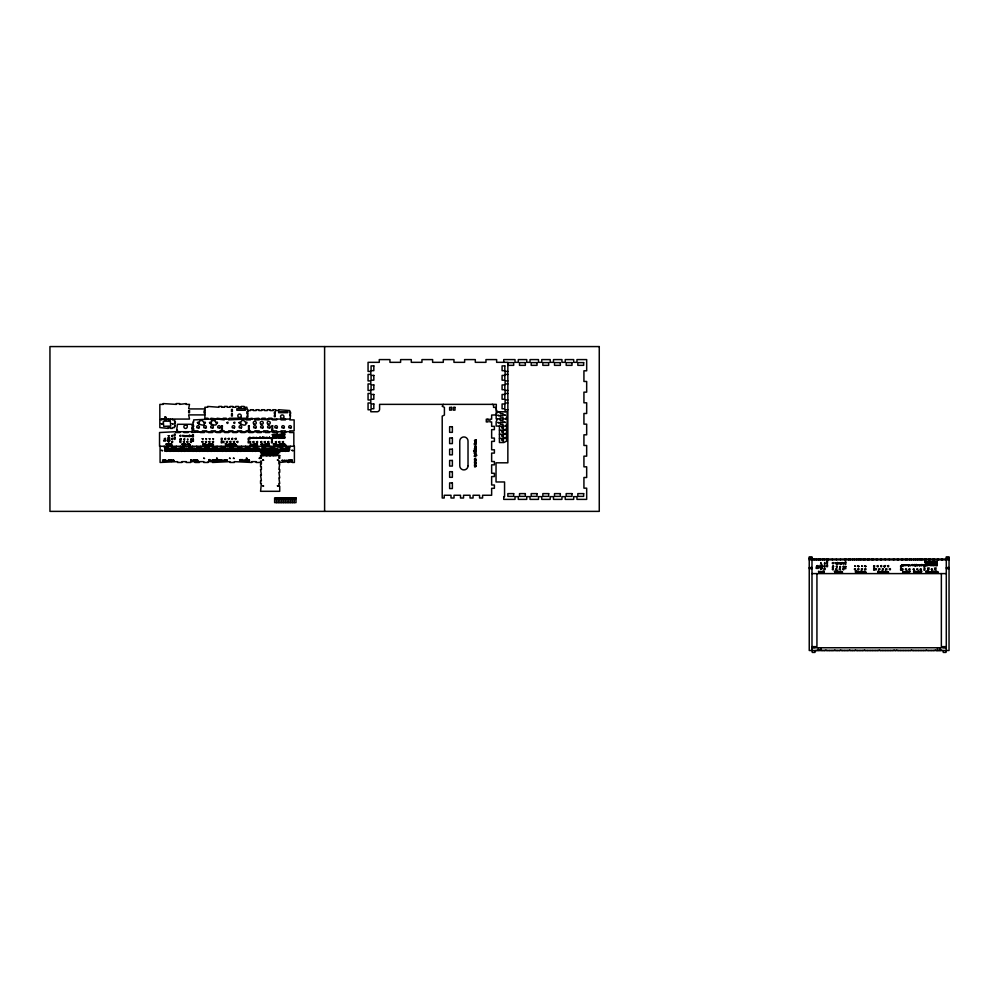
<?xml version="1.0" encoding="UTF-8"?>
<svg xmlns="http://www.w3.org/2000/svg" width="999" height="999" viewBox="0 0 999 999"><rect width="100%" height="100%" fill="white"/><g stroke="black" fill="none" stroke-linecap="round" stroke-linejoin="round"><path stroke-width="1.5" d="M252.11 444.617C249.725 444.118 254.745 444.505 252.26 444.717M279.97 438.024C282.355 437.637 277.947 438.461 279.97 437.849M842.644 563.274L842.969 563.274M825.099 564.023L824.699 562.499L824.387 564.023M163.561 459.877C163.174 463.274 161.863 458.004 163.024 460.839L163.973 459.84L163.973 461.113L163.724 459.84M203.721 443.868C203.346 447.252 202.035 441.983 203.197 444.817L204.146 443.818L204.146 445.092L203.896 443.818M274.388 443.856C274.001 447.252 272.702 441.983 273.863 444.817L274.812 443.818L274.812 445.092L274.563 443.818M856.18 571.203L855.481 572.427M925.848 564.585C925.511 567.582 924.362 562.937 925.386 565.434L926.223 564.547L926.223 565.671L925.998 564.547M926.847 571.191C926.46 574.587 925.161 569.318 926.323 572.152L927.259 571.353M266.646 437.475C265.622 439.997 266.908 435.339 267.22 438.336M497.527 418.906L496.153 421.653L496.153 426.049L506.58 426.049L506.58 428.796L503.833 430.169M505.756 418.906L507.13 416.158L507.13 411.763L497.527 411.763L495.766 414.922L491.645 415.06L491.645 419.18L489.86 419.18L489.86 421.928L491.645 421.928L491.645 426.336L494.393 426.336L494.393 429.632L491.645 429.632L491.645 438.074L494.393 438.074L494.393 441.371L491.645 441.371L491.645 449.8L494.393 449.8L494.393 453.096L491.645 453.096L491.645 461.538L494.393 461.538L494.393 464.835L491.645 464.835L491.645 473.264L494.393 473.264L494.393 476.56L491.645 476.56L491.645 485.002L494.393 485.002L494.393 488.299L491.645 488.299L491.645 495.267L482.579 495.267L482.579 498.014L479.557 498.014L479.557 495.267L473.064 495.267L473.064 498.014L470.042 498.014L470.042 495.267L463.536 495.267L463.536 498.014L460.514 498.014L460.514 495.267L454.021 495.267L454.021 498.014L450.999 498.014L450.999 495.267L444.205 495.267L444.205 498.014L442.207 498.014L442.207 416.158L444.405 415.06L444.405 407.38L442.207 406.281L443.306 404.358M505.756 426.049L507.13 423.301L507.13 418.906L496.153 418.906L496.316 404.358L379.595 404.358L379.595 409.253A2.522 2.522 0 0 1 377.073 411.763L370.804 411.763L370.804 409.777L368.057 409.777L368.057 402.984L370.804 402.984L370.804 399.962L368.057 399.962L368.057 393.469L370.804 393.469L370.804 390.447L368.057 390.447L368.057 383.941L370.804 383.941L370.804 380.919L368.057 380.919L368.057 374.425L370.804 374.425L370.804 371.403L368.057 371.403L368.057 362.337L379.27 362.337L379.27 359.59L389.947 359.59L389.947 362.337L400.611 362.337L400.611 359.59L411.288 359.59L411.288 362.337L421.953 362.337L421.953 359.59L432.617 359.59L432.617 362.337L443.294 362.337L443.294 359.59L453.958 359.59L453.958 362.337L464.622 362.337L464.622 359.59L475.299 359.59L475.299 362.337L485.964 362.337L485.964 359.59L496.64 359.59L496.64 362.337L507.854 362.337L507.854 462.812L496.041 462.812L496.041 481.968L504.557 481.968L504.557 496.64L503.733 496.64L503.733 499.388L515.009 499.388L515.009 496.64L518.306 496.64L518.306 499.388L526.735 499.388L526.735 496.64L530.032 496.64L530.032 499.388L538.473 499.388L538.473 496.64L541.77 496.64L541.77 499.388L550.199 499.388L550.199 496.64L553.496 496.64L553.496 499.388L561.938 499.388L561.938 496.64L565.234 496.64L565.234 499.388L573.676 499.388L573.676 496.64L576.96 496.64L576.96 499.388L586.675 499.388L586.675 488.161L583.928 488.161L583.928 477.497L586.675 477.497L586.675 466.82L583.928 466.82L583.928 456.156L586.675 456.156L586.675 445.492L583.928 445.492L583.928 434.815L586.675 434.815L586.675 424.15L583.928 424.15L583.928 413.486L586.675 413.486L586.675 402.809L583.928 402.809L583.928 392.145L586.675 392.145L586.675 381.468L583.928 381.468L583.928 370.804L586.675 370.804L586.675 359.59L576.96 359.59L576.96 362.337L573.676 362.337L573.676 359.59L565.234 359.59L565.234 362.337L561.938 362.337L561.938 359.59L553.496 359.59L553.496 362.337L550.199 362.337L550.199 359.59L541.77 359.59L541.77 362.337L538.473 362.337L538.473 359.59L530.032 359.59L530.032 362.337L526.735 362.337L526.735 359.59L518.306 359.59L518.306 362.337L515.009 362.337L515.009 359.59L503.733 359.59L503.733 362.337M271.191 438.161C270.242 437.512 271.566 438.736 271.191 438.037M923.551 565.471L924.787 565.746L924.787 567.22L923.963 567.22C925.186 563.973 922.077 565.272 923.65 565.372M914.697 564.947L914.697 565.521M188.162 435.739L188.936 436.488L188.686 435.576M931.293 565.059L932.404 565.446L931.205 565.159M168.494 444.355L169.143 444.617L168.494 445.005M169.63 444.493L170.255 444.43L169.743 445.092M164.86 460.939L164.211 460.689L164.86 460.439M171.516 460.377L171.865 461.126L171.628 460.414M205.032 444.78L204.383 444.767L205.032 444.28M195.417 460.439L196.066 460.551L195.417 460.801M210.165 444.355L210.814 444.617L210.165 445.005M210.252 460.302C211.95 460.327 209.79 461.538 210.252 460.452M216.159 460.876L215.509 460.614L216.159 460.227M226.723 444.355C228.359 444.53 226.249 445.467 226.723 444.493M221.241 460.339C222.153 459.178 221.303 462.312 221.141 460.452M232.63 444.78L231.98 444.767L232.63 444.28M233.429 444.355C235.077 444.53 232.954 445.467 233.429 444.493M250.637 437.812L250.749 438.336M241.883 460.689L241.246 460.539L241.883 460.039M247.128 460.164L247.565 460.751L247.015 460.264M262.25 438.186L261.825 437.587L262.25 438.062M264.098 444.33C265.846 444.393 263.524 445.691 264.098 444.48M274.55 438.186L274.113 437.587L274.55 438.062M275.687 444.78L275.05 444.755L275.687 444.268M282.355 444.493L283.004 444.505L282.417 445.054M820.953 571.69L821.603 571.952L820.953 572.34M822.077 571.69L822.202 572.427M837.574 563.074L837.911 563.836L837.674 563.111M857.479 572.115L856.83 572.002L857.479 571.753M862.612 571.69L863.261 571.952L862.612 572.34M879.17 571.69C880.881 571.753 878.708 572.939 879.17 571.828M885.077 572.115L884.427 572.002L885.077 571.753M885.876 571.69C887.599 571.753 885.414 572.939 885.876 571.828M903.084 565.022L903.521 565.621L903.084 565.147M916.545 571.665C918.306 571.753 916.021 573.126 916.645 571.703M926.997 565.521L926.997 564.947M928.146 572.115L927.497 571.99L928.146 571.603M934.802 571.69L935.451 571.84L934.864 572.39M167.645 444.83L167.12 444.18L167.695 444.755M184.315 436.151L183.741 435.576L184.315 436.313M169.98 460.851L169.455 460.202L170.03 460.939M172.914 460.851L172.39 460.202L172.964 460.939M188.948 444.73L188.374 444.155L188.948 444.892M194.293 460.464L194.867 461.038L194.293 460.302M196.865 460.864L196.291 460.127L196.865 460.701M209.041 444.518L209.615 445.092L209.041 444.355M211.613 444.755L211.039 444.18L211.613 444.93M214.71 460.477L215.285 461.051L214.71 460.302M231.181 444.518L231.756 445.092L231.181 444.355M220.342 460.714L219.768 460.139L220.342 460.876M234.877 444.755L234.303 444.18L234.877 444.93M252.51 437.837L253.009 438.336L252.56 437.612M256.081 438.037L255.582 437.537L256.081 438.186M245.904 460.289L246.478 460.864L245.904 460.127M263.187 438.099L262.725 437.537L263.237 438.037M248.464 460.527L247.889 459.952L248.464 460.689M267.595 437.837L268.094 438.336L267.595 437.687M280.806 444.83L280.294 444.18L280.869 444.755M283.803 444.917L283.229 444.18L283.803 444.755M820.142 572.265L819.567 571.515L820.142 572.09M836.775 563.486L836.2 562.912L836.775 563.648M841.345 572.14L840.833 571.49L841.408 572.227M861.5 571.853L862.075 572.427L861.563 571.603M864.06 572.09L863.486 571.515L864.06 572.265M883.628 571.853L884.202 572.427L883.703 571.603M887.324 572.09L886.75 571.515L887.324 572.265M904.957 565.172L905.469 565.671L904.957 565.022M908.491 565.434L908.029 564.872L908.441 565.484M915.633 565.434L915.184 564.872L915.683 565.521M920.042 565.172L920.554 565.671L920.042 565.022M933.266 572.165L932.741 571.515L933.316 572.252M936.2 572.165L935.676 571.515L936.25 572.252M932.542 562.787L933.953 561.55L933.066 562.687L934.165 564.098L932.542 562.837M195.467 460.377L195.467 461.001M929.182 567.894L927.534 568.069M936.15 567.894L934.515 568.069M822.589 566.346L816.345 566.458M503.833 434.29L506.58 432.917L506.58 430.169L499.438 430.169M503.833 438.411L506.58 437.038L506.58 434.29L499.438 434.29M921.153 565.309L921.203 565.309M212.637 444.942L212.175 444.031L212.5 445.117L213.474 444.193L212.824 445.067M187.5 439.335C188.037 437.974 187.962 440.746 187.487 439.51M187.612 444.343C188.137 443.032 188.137 445.791 187.612 444.505M839.947 566.67L839.934 566.845M282.218 460.589C281.231 460.139 283.766 459.652 282.28 460.751M930.331 565.097L930.381 565.247M264.61 437.849L264.61 437.974M253.684 444.518L253.684 444.655M265.422 444.518L265.422 444.667M230.382 444.68L230.382 444.543M507.854 362.612L513.686 362.612L513.686 365.347L507.854 365.347M507.854 371.403L505.107 371.403L505.107 374.425L507.854 374.425M507.854 380.919L505.107 380.919L505.107 383.941L507.854 383.941M507.854 390.447L505.107 390.447L505.107 393.469L507.854 393.469M507.854 399.962L505.107 399.962L505.107 402.984L507.854 402.984M204.882 408.928L189.498 408.928L188.674 408.591L189.498 404.395L186.201 404.395L186.201 403.571L179.608 404.395L179.608 403.571L176.311 403.571L176.311 404.395L163.137 403.571L163.137 404.395L159.84 404.395L159.84 419.068L189.498 419.068L188.674 414.885L204.882 414.91M507.854 409.777L505.107 409.777L505.107 411.763M247.727 410.552L250.524 410.552L250.524 409.727L253.334 409.727L253.334 410.552L256.131 410.552L256.131 409.727L258.928 409.727L258.928 410.552L261.738 410.552L261.738 409.727L264.535 409.727L264.535 410.552L267.332 410.552L267.332 409.727L270.142 409.727L270.142 410.552L272.939 410.552L272.939 409.727L275.736 409.727L275.736 410.552L278.546 410.552L278.546 409.727L289.747 410.552L289.747 412.262L290.572 412.262L290.572 413.961L289.747 413.961L289.747 415.659L290.572 415.659L289.772 419.892L294.143 419.892L294.143 430.881L289.772 430.881L289.772 432.53L293.843 432.53L293.843 446.266M204.882 410.926L204.058 410.926L204.058 412.924L204.882 412.924M247.727 411.65L246.903 411.65L246.903 413.848L247.727 413.848M247.727 416.046L246.903 416.046L246.903 418.244L241.221 418.244L241.221 415.771A1.698 1.698 0 0 0 239.223 414.098A1.698 1.698 0 0 0 237.912 416.358A1.698 1.698 0 0 0 240.359 417.245L240.359 418.244L229.295 418.244L229.295 419.068L224.251 419.068L224.251 419.892L210.976 418.244L211.139 419.892L215.509 419.892L215.509 419.068M211.139 419.068L193.669 419.892L193.669 422.09L192.844 422.09L193.669 426.486L192.844 426.486M289.772 419.068L283.941 419.068L283.941 416.595A1.698 1.698 0 0 0 281.943 414.922A1.698 1.698 0 0 0 280.644 417.182A1.698 1.698 0 0 0 283.092 418.069L283.092 419.068L265.297 419.068L265.297 418.244L262.013 418.244L262.013 419.068M192.844 427.26L192.02 427.26L192.02 428.733L193.669 428.683L193.669 430.881L198.039 430.881L198.039 431.705M289.772 431.705L285.402 431.705L285.402 430.881L281.031 430.881L281.031 431.705M268.756 437.849L268.756 437.974M266.983 438.336L267.595 437.537L267.37 438.336M499.438 438.411L506.58 438.411L506.58 441.158L503.833 442.532L499.438 442.532L499.438 426.049M184.815 438.823C184.44 442.058 183.142 437.112 184.291 439.785M225.462 443.868L225.712 445.129L225.949 443.868M209.715 459.815L208.741 459.815L208.903 460.976L209.678 460.826L209.328 459.528M217.757 459.815L217.457 461.288M241.009 459.802L240.397 459.64C240.284 463.024 238.873 457.742 240.06 460.589M289.498 460.726L289.698 460.002L289.485 460.914M809.24 557.942L811.987 557.942M946.29 557.942L949.038 557.942M809.24 558.766L811.987 558.766M946.29 558.766L949.038 558.766M811.987 559.04L946.29 559.04M809.24 559.865L949.038 559.865M809.24 567.557L811.987 567.557M822.464 567.557L820.129 567.557L820.129 568.381L822.127 568.381L822.127 567.557M946.29 567.557L949.038 567.557M809.24 568.656L811.987 568.656M946.29 568.656L949.038 568.656M855.294 571.203L855.656 572.152L856.593 571.366M878.408 571.203L877.896 572.402L878.246 570.916M909.165 571.178L909.515 572.127L910.039 571.178L909.352 572.402M840.009 571.678L840.009 572.227M882.829 571.878L882.829 572.015M811.987 573.601L946.29 573.601M811.987 646.653L816.932 646.653L816.932 573.601M946.29 646.653L941.358 646.653L941.358 573.601M812.262 647.477L815.009 647.477M943.268 647.477L946.016 647.477M811.987 647.752L946.29 647.752M818.381 649.949L817.569 650.499M820.029 649.949L819.217 650.499M820.878 649.949L821.69 650.499M825.823 649.949L826.635 650.499M834.852 649.949L834.053 650.499M840.659 649.949L841.458 650.499M849.687 649.949L848.875 650.499M855.481 649.949L856.293 650.499M864.522 649.949L863.71 650.499M879.345 649.949L878.546 650.499M894.18 649.949L893.368 650.499M896.677 649.949L897.489 650.499M911.513 649.949L912.324 650.499M926.348 649.949L927.159 650.499M935.376 649.949L934.564 650.499M941.17 649.949L941.982 650.499M933.603 565.422L933.865 565.197M927.659 565.422L927.921 565.197M910.688 565.422L910.951 565.197M904.045 565.422L904.307 565.197M919.667 565.671C919.355 562.674 918.069 567.332 919.105 564.81L919.442 565.671L920.042 564.872L919.829 565.671M286.026 460.689L285.702 460.826M272.939 438.099C271.903 435.589 273.139 440.234 273.239 437.25L273.763 438.336L273.551 437.212M226.211 460.639L226.536 460.502M211.313 460.639L211.638 460.502M190.197 436.076L190.522 435.939M496.316 408.479L495.504 407.417L493.568 407.38L493.568 405.731A1.374 1.374 0 0 0 492.195 404.358M946.29 650.499L946.29 556.843L949.038 556.843L949.038 650.499L809.24 650.499L809.24 556.843L811.987 556.843L811.987 650.499M946.016 650.624L946.016 652.422L943.268 652.422L943.268 650.624M942.219 559.04L942.219 559.865M941.932 559.04L941.932 559.865M940.334 650.499L939.51 650.499M940.034 647.752L940.034 650.499M938.685 650.499L937.861 650.499M938.161 559.04L938.161 559.865M937.561 559.04L937.561 559.865M937.512 647.752L937.512 650.499M937.037 650.499L936.213 650.499M934.09 559.04L934.09 559.865M933.74 650.499L932.916 650.499M933.191 559.04L933.191 559.865M932.092 650.499L931.268 650.499M930.456 650.499L929.632 650.499M930.019 559.04L930.019 559.865M928.82 559.04L928.82 559.865M928.808 650.499L927.984 650.499M925.948 559.04L925.948 559.865M925.511 650.499L924.687 650.499M924.45 559.04L924.45 559.865M923.863 650.499L923.039 650.499M922.214 650.499L921.39 650.499M921.877 559.04L921.877 559.865M920.566 650.499L919.742 650.499M920.079 559.04L920.079 559.865M918.918 650.499L918.093 650.499M917.806 559.04L917.806 559.865M917.269 650.499L916.445 650.499M915.721 559.04L915.721 559.865M915.621 650.499L914.797 650.499M913.973 650.499L913.148 650.499M913.735 559.04L913.735 559.865M911.35 559.04L911.35 559.865M910.676 650.499L909.852 650.499M909.664 559.04L909.664 559.865M909.028 650.499L908.203 650.499M907.379 650.499L906.555 650.499M906.98 559.04L906.98 559.865M905.731 650.499L904.907 650.499M905.594 559.04L905.594 559.865M904.083 650.499L903.258 650.499M903.521 572.402L902.709 572.402L902.709 571.178L902.959 572.227M902.609 559.04L902.609 559.865M902.434 650.499L901.61 650.499M901.523 559.04L901.523 559.865M900.786 650.499L899.962 650.499M899.137 650.499L898.313 650.499M898.238 559.04L898.238 559.865M897.452 559.04L897.452 559.865M895.841 650.499L895.017 650.499M893.868 559.04L893.868 559.865M893.393 559.04L893.393 559.865M892.544 650.499L891.72 650.499M890.896 650.499L890.072 650.499M889.51 559.04L889.51 559.865M889.322 559.04L889.322 559.865M889.247 650.499L888.423 650.499M887.599 650.499L886.775 650.499M885.951 650.499L885.126 650.499M885.139 559.04L885.251 559.865M884.302 650.499L883.478 650.499M882.666 650.499L881.842 650.499M881.18 559.04L881.18 559.865M881.018 650.499L880.194 650.499M880.768 559.04L880.768 559.865M877.721 650.499L876.897 650.499M877.11 559.04L877.11 559.865M876.398 559.04L876.398 559.865M876.073 650.499L875.249 650.499M874.425 650.499L873.601 650.499M873.039 559.04L873.039 559.865M872.776 650.499L871.952 650.499M872.027 559.04L872.027 559.865M871.128 650.499L870.304 650.499M869.48 650.499L868.655 650.499M868.968 559.04L868.968 559.865M867.831 650.499L867.007 650.499M867.656 559.04L867.656 559.865M866.183 650.499L865.359 650.499M864.897 559.04L864.897 559.865M863.298 559.04L863.298 559.865M862.886 650.499L862.062 650.499M861.238 650.499L860.414 650.499M860.826 559.04L860.826 559.865M859.59 650.499L858.765 650.499M858.928 559.04L858.928 559.865M857.941 650.499L857.117 650.499M856.755 559.04L856.755 559.865M854.557 559.04L854.557 559.865M854.644 650.499L853.82 650.499M852.996 650.499L852.172 650.499M852.684 559.04L852.684 559.865M851.348 650.499L850.524 650.499M850.186 559.04L850.186 559.865M848.613 559.04L848.613 559.865M848.051 650.499L847.227 650.499M846.403 650.499L845.579 650.499M845.816 559.04L845.816 559.865M844.992 559.04L844.992 559.865M844.754 650.499L843.93 650.499M844.555 559.04L844.555 559.865M843.106 650.499L842.282 650.499M840.484 559.04L840.484 559.865M839.809 650.499L838.985 650.499M838.161 650.499L837.337 650.499M836.413 559.04L836.413 559.865M836.513 650.499L835.688 650.499M833.228 650.499L832.404 650.499M832.342 559.04L832.342 559.865M831.58 650.499L830.756 650.499M829.932 650.499L829.108 650.499M828.271 559.04L828.271 559.865M828.283 650.499L827.459 650.499M827.484 559.04L827.484 559.865M826.66 559.04L826.66 559.865M824.987 650.499L824.163 650.499M824.562 559.04L824.562 559.865M824.562 567.557L824.562 568.381M824.2 559.04L824.2 559.865M823.338 650.499L822.514 650.499M822.464 559.04L822.464 559.865M820.778 647.752L820.866 650.499M820.379 559.04L820.379 559.865M820.129 559.04L820.129 559.865M818.281 559.04L818.281 559.865M818.431 647.752L818.393 650.499M816.745 650.499L815.921 650.499M816.183 559.04L816.183 559.865M815.009 650.624L815.009 652.422L812.262 652.422L812.262 650.624M814.085 559.04L814.085 559.865M503.009 418.906L503.009 417.12L500.262 417.12L500.262 415.334L503.009 415.334L503.009 413.549L500.262 413.549L500.262 411.763M503.009 426.049L503.009 424.263L500.262 424.263L500.262 422.477L503.009 422.477L503.009 420.691L500.262 420.691L500.262 418.906M324.6 346.578L324.6 511.376M294.23 497.877L294.23 502.622M292.445 497.877L292.445 502.622M290.659 497.877L290.659 502.622M290.322 446.266L290.322 447.09L286.251 447.09L286.251 446.266M288.886 497.877L288.886 502.622M287.1 497.877L287.1 502.622M285.702 431.705L285.702 432.53L281.631 432.53L281.631 431.705L276.673 431.705L276.673 430.881L272.302 430.881L272.302 431.705M285.402 419.068L285.402 419.892L281.031 419.892L281.031 419.068M285.314 497.877L285.314 502.622M283.541 497.877L283.541 502.622M282.18 446.266L282.18 447.09L278.109 447.09L278.109 446.266M281.755 497.877L281.755 502.622M279.97 497.877L279.97 502.622M278.197 497.877L278.197 502.622M277.56 431.705L277.56 432.53L273.489 432.53L273.489 431.705L267.932 431.705L267.932 430.881L263.561 430.881L263.561 431.705M276.673 419.068L276.673 419.892L272.302 419.892L272.302 419.068M276.411 497.877L276.411 502.622M274.038 446.266L274.038 447.09L269.967 447.09L269.967 446.266M271.89 419.068L271.89 418.244L268.594 418.244L268.594 419.068M269.418 431.705L269.418 432.53L265.359 432.53L265.359 431.705L259.191 431.705L259.191 430.881L254.82 430.881L254.82 431.705M267.932 419.068L267.932 419.892L258.716 419.068L258.716 418.244L250.462 419.068L250.462 419.892L246.091 419.892L246.091 419.068L228.609 419.892L228.609 419.068M265.909 446.266L265.909 447.09L261.838 447.09L261.838 446.266M261.288 431.705L261.288 432.53L257.218 432.53L257.218 431.705L250.462 431.705L250.462 430.881L246.091 430.881L246.091 431.705M259.191 419.068L259.191 419.892L254.82 419.892L254.82 419.068M257.767 446.266L257.767 447.09L253.696 447.09L253.696 446.266M253.147 431.705L253.147 432.53L249.076 432.53L249.076 431.705L241.721 431.705L241.721 430.881L237.35 430.881L237.35 431.705M252.123 419.068L252.123 418.244L247.727 419.068L247.727 409.453L246.903 409.453L246.903 407.255L244.106 407.255L244.106 406.431L241.296 406.431L241.296 407.255L238.499 407.255L238.499 406.431L235.689 406.431L235.689 407.255L232.892 407.255L232.892 406.431L230.095 406.431L230.095 407.255L227.285 407.255L227.285 406.431L224.488 406.431L224.488 407.255L221.691 407.255L221.691 406.431L218.881 406.431L218.881 407.255L207.68 406.431L207.68 407.255L204.882 407.255L204.882 418.244L207.929 418.244L207.929 419.068M249.625 446.266L249.625 447.09L245.554 447.09L245.554 446.266M245.005 431.705L245.005 432.53L240.934 432.53L240.934 431.705L220.579 431.705L220.579 432.53L216.521 432.53L216.521 431.705M241.483 446.266L241.483 447.09L237.412 447.09L237.412 446.266M236.863 431.705L236.863 432.53L232.792 432.53L232.792 431.705M233.341 446.266L233.341 447.09L229.27 447.09L229.27 446.266M232.979 431.705L232.979 430.881L228.609 430.881L228.721 432.53L224.65 432.53L224.65 431.705M226.236 419.068L226.236 418.244L223.189 418.244L223.189 419.068L217.083 418.244L217.083 419.068M225.2 446.266L225.2 447.09L221.129 447.09L221.129 446.266M224.251 431.705L224.251 430.881L219.88 430.881L219.88 431.705L212.45 431.705L212.45 432.53L208.379 432.53L208.379 431.705M217.07 446.266L217.07 447.09L212.999 447.09L212.999 446.266M215.509 431.705L215.509 430.881L211.139 430.881L211.139 431.705L204.308 431.705L204.308 432.53L200.237 432.53L200.237 431.705M208.928 446.266L208.928 447.09L204.857 447.09L204.857 446.266M206.768 431.705L206.768 430.881L202.397 430.881L202.397 431.705L192.095 432.53L192.095 431.705L177.46 431.705L177.46 430.219L176.636 430.219L177.46 424.288L186.413 424.288L186.413 425.287A1.698 1.698 0 0 0 183.966 426.173A1.698 1.698 0 0 0 185.265 428.434A1.698 1.698 0 0 0 187.263 426.76L187.263 424.288L192.02 424.288L192.02 425.774L192.844 425.774L192.02 431.705M200.787 446.266L200.787 447.09L196.716 447.09L196.716 446.266M192.645 446.266L192.645 447.09L188.574 447.09L188.574 446.266M188.024 431.705L188.024 432.53L183.953 432.53L183.953 431.705M184.503 446.266L184.503 447.09L180.432 447.09L180.432 446.266M179.882 431.705L179.882 432.53L175.812 432.53L175.812 431.705L159.54 432.53L159.54 446.266L294.393 446.266L294.393 462.462L292.295 462.462L292.295 461.638L288.099 462.462L288.099 461.638L279.72 462.462L279.72 461.088L278.896 461.088L278.896 463.898L279.72 463.898L278.896 469.493L279.72 469.493L279.72 472.302L278.896 472.302L279.72 477.897L278.896 477.897L279.72 483.504L278.896 483.504L278.896 486.301L279.72 486.301L279.72 491.308L260.564 491.308L261.388 483.504L260.564 483.504L260.564 480.706L261.388 480.706L260.564 475.099L261.388 475.099L260.564 469.493L261.388 469.493L261.388 466.695L260.564 466.695L260.564 463.898L261.388 463.898L261.388 461.088L260.564 461.088L260.564 462.462L256.194 462.462L256.194 461.638L251.823 461.638L251.823 462.462L234.353 461.638L234.353 462.462L229.982 462.462L229.982 461.638L212.512 462.462L212.512 461.638L208.142 461.638L208.142 462.462L203.771 462.462L203.771 461.638L199.4 461.638L199.4 462.462L195.03 462.462L195.03 461.638L190.672 461.638L190.672 462.462L186.301 462.462L186.301 461.638L181.93 461.638L181.93 462.462L177.56 462.462L177.56 461.638L160.09 462.462L160.09 446.266M176.361 446.266L176.361 447.09L172.29 447.09L172.29 446.266M172.415 419.068L172.415 419.892L174.513 419.892L174.513 421.428L175.337 421.428L175.337 422.977L174.513 422.977L175.337 426.049L174.513 426.049L174.513 427.584L172.415 427.584L172.415 428.409L170.317 428.409L170.317 427.584L168.219 427.584L168.219 428.409L159.84 427.584L159.84 419.892L161.938 419.892L161.938 419.068M170.317 419.068L170.317 419.892L168.219 419.892L168.219 419.068M168.232 446.266L168.232 447.09L164.161 447.09L164.161 446.266M166.121 419.068L166.121 419.892L164.023 419.892L164.023 419.068M864.51 565.684A1.324 1.324 0 0 1 865.484 566.957M857.529 565.684A1.324 1.324 0 0 1 858.503 566.957M884.265 566.957A1.324 1.324 0 0 1 885.589 565.646M498.676 411.763A2.36 2.36 0 0 1 496.316 409.415M179.895 435.739C180.994 438.261 181.731 433.691 179.895 435.739M832.342 563.074C833.453 565.596 834.19 561.026 832.342 563.074M198.851 423.913C210.439 429.308 200.225 413.798 198.851 423.913M210.939 423.913C222.527 429.295 212.325 413.798 210.939 423.913M240.434 423.913C251.773 429.458 242.195 413.623 240.434 423.913M168.956 460.502L168.282 460.689L168.956 460.502M191.533 439.41L190.846 439.61L191.533 439.41M249.975 437.799L249.975 437.799M279.795 444.468L279.146 444.755L279.795 444.468M843.98 566.745L843.306 566.945L843.98 566.745M902.434 565.134L902.434 565.134M932.254 571.803L931.567 572.002L932.254 571.803M290.047 460.477C290.634 462.849 291.508 458.753 290.047 460.477M185.777 436.001C184.815 437.849 185.027 434.665 185.777 436.001M185.739 444.343C186.189 446.703 185.876 442.37 185.739 444.343M190.722 460.314C191.671 462.949 189.51 457.717 192.22 460.764C193.232 460.264 191.87 459.965 190.722 460.314M255.557 444.343C255.919 446.765 255.707 442.37 255.557 444.343M261.139 444.355C261.701 446.69 261.238 442.594 261.139 444.355M267.295 444.355C267.645 446.765 267.47 442.382 267.295 444.355M290.322 460.402L290.572 461.101L290.322 460.402M838.198 571.678C838.698 574.013 838.261 569.842 838.211 571.578M908.016 571.678C908.491 574.013 908.103 569.855 908.029 571.59M913.586 571.69C914.297 573.988 913.536 570.142 913.61 571.59M919.754 571.69C920.091 574.025 919.904 569.817 919.767 571.59M163.312 421.965L163.749 426.373L170.742 426.073L170.292 421.203L164.136 421.141L163.312 421.965M474.375 456.268C476.61 457.879 476.186 455.494 474.375 456.268M169.231 460.502C167.844 462.687 167.907 458.304 169.231 460.502M191.796 439.41C190.359 441.633 190.509 437.187 191.796 439.41M250.212 437.799C248.963 439.747 249.076 435.851 250.212 437.799M280.07 444.468C278.646 446.703 278.746 442.257 280.07 444.468M476.273 441.895C473.139 443.656 475.699 440.209 476.273 441.895M476.273 446.978C473.101 448.788 475.711 445.267 476.273 446.978M844.255 566.745C842.869 568.943 842.944 564.535 844.255 566.745M902.671 565.134L901.573 565.134L902.671 565.134M932.517 571.803C931.068 574.013 931.243 569.592 932.517 571.803M165.335 460.551L166.159 461.088L165.359 460.464M166.333 460.551L167.245 460.851L166.358 460.464M205.507 444.53L206.331 445.067L205.507 444.53M206.506 444.53L207.405 444.842L206.506 444.53M227.535 444.53L228.346 445.067L227.535 444.53M242.37 460.302L243.182 460.839L242.37 460.302M243.369 460.302L244.268 460.614L243.369 460.302M251.348 437.837L252.073 438.311L251.348 437.837M254.558 437.849L255.357 438.111L254.558 437.849M257.979 437.837L258.704 438.311L257.979 437.837M260.727 437.849L261.513 438.111L260.727 437.849M262.687 444.518L263.586 444.817L262.687 444.518M269.668 437.849L270.454 438.111L269.668 437.849M274.962 437.837L275.687 438.311L274.962 437.837M275.849 437.849L276.636 438.111L275.849 437.849M276.174 444.53L276.985 445.054L276.174 444.53M277.173 444.53L278.072 444.83L277.173 444.53M280.906 437.837L281.631 438.311L280.906 437.837M283.479 437.849L284.278 438.111L283.479 437.849M282.892 460.676L283.803 460.976L282.917 460.576M857.954 571.865L858.778 572.402L857.954 571.865M858.953 571.865L859.864 572.177L858.953 571.865M879.982 571.865L880.806 572.402L879.982 571.865M903.62 571.84L904.532 572.152L903.645 571.753M907.017 565.184L907.816 565.446L907.017 565.184M913.173 565.184L913.973 565.446L913.173 565.184M915.134 571.853L916.046 572.152L915.134 571.853M922.114 565.184L922.914 565.446L922.114 565.184M928.296 565.184L929.095 565.446L928.296 565.184M928.62 571.865L929.445 572.39L928.62 571.865M929.619 571.865L930.531 572.165L929.619 571.865M935.938 565.184L936.737 565.446L935.938 565.184M164.435 438.723C165.409 441.308 166.371 436.775 164.435 438.723M185.926 435.926C186.526 437.712 186.801 434.553 185.926 435.926M221.953 460.489C222.552 462.275 222.864 459.115 221.953 460.489M257.193 437.837L257.842 438.324L257.193 437.837M816.882 566.058C817.869 568.643 818.818 564.11 816.882 566.058M838.386 563.261C838.935 565.009 839.285 562.05 838.411 563.161M904.707 571.84C905.269 573.588 905.618 570.629 904.732 571.753M909.639 565.172L910.301 565.659L909.639 565.172M932.567 565.172L933.216 565.659L932.567 565.172M278.359 437.537C277.997 438.136 277.123 437.325 278.359 437.537M840.496 567.095C839.21 568.056 840.396 564.934 840.496 567.095M840.621 572.09C839.285 573.014 840.559 569.954 840.621 572.09M167.008 460.651L167.008 460.651M207.18 444.642L207.18 444.642M244.043 460.414L244.043 460.414M251.848 444.617L251.848 444.617M263.361 444.617L263.361 444.617M277.847 444.63L277.847 444.63M283.566 460.776L283.566 460.776M859.627 571.977L859.627 571.977M904.295 571.952L904.295 571.952M915.808 571.952L915.808 571.952M930.294 571.965L930.294 571.965M166.096 444.093C166.646 446.553 167.07 443.444 166.109 444.031M182.018 444.068C182.642 446.553 182.954 443.306 182.018 444.068M182.717 435.489C183.379 438.037 183.604 434.577 182.717 435.489M218.744 460.052C219.393 462.549 219.593 459.253 218.756 459.99M253.709 437.462C254.333 439.697 254.445 436.688 253.709 437.462M272.302 434.69C274.725 440.484 273.763 432.467 272.302 434.69M818.543 571.428C819.168 573.926 819.467 570.716 818.543 571.428M834.477 571.403C835.077 573.901 835.426 570.654 834.477 571.403M835.164 562.824C835.826 565.372 836.063 561.913 835.164 562.824M906.168 564.797L906.78 565.621L906.18 564.735M924.762 562.025C927.084 567.857 926.36 559.777 924.762 562.025M225.949 444.642L225.449 443.581L225.949 444.642M189.498 444.343L190.147 444.967L189.498 444.343M235.414 444.38L236.064 444.992L235.414 444.38M281.843 437.699L282.405 438.249L281.88 437.612M282.692 437.699L283.254 438.249L282.729 437.612M285.04 444.368L285.677 444.992L285.04 444.368M841.945 571.678L842.594 572.302L841.97 571.628M865.296 571.715L865.946 572.327L865.296 571.715M887.874 571.715L888.523 572.327L887.874 571.715M934.29 565.034L934.864 565.584L934.29 565.034M935.139 565.034L935.713 565.584L935.151 564.997M937.487 571.703L938.136 572.327L937.487 571.703M186.825 436.176C188.199 436.188 187.013 435.576 186.888 436.051M213.386 460.739C214.086 459.965 214.435 461.001 213.386 460.739M222.852 460.739C224.201 460.676 223.077 460.177 222.852 460.739M839.285 563.511C839.984 562.762 840.221 563.761 839.31 563.448M905.618 572.09C906.243 571.328 906.617 572.352 905.631 572.027M916.595 565.397C917.219 564.71 917.382 565.646 916.645 565.297M917.344 572.102C917.969 571.203 918.343 572.477 917.369 572.04M203.684 458.241L204.483 458.454L203.684 458.241M164.922 417.033L165.984 417.307L164.922 417.033M161.451 450.362L162.512 450.649L161.451 450.362M164.96 448.339C163.361 455.194 168.456 448.189 164.997 448.239M166.608 448.339C165.26 455.894 169.805 447.102 166.608 448.339M168.257 448.339C166.646 455.169 171.766 448.214 168.294 448.239M169.905 448.339C168.594 455.931 173.027 447.04 169.905 448.339M171.578 435.676C172.415 438.299 173.614 433.816 171.578 435.676M171.578 438.698C172.415 441.321 173.614 436.838 171.578 438.698M171.553 448.339C169.942 455.119 175.062 448.289 171.591 448.239M173.202 448.339C171.691 455.544 176.536 447.689 173.239 448.239M174.85 448.339C173.252 455.319 178.322 448.014 174.887 448.239M176.498 448.339C174.9 455.194 179.995 448.189 176.536 448.239M178.147 448.339C176.711 455.731 181.468 447.315 178.147 448.339M179.907 441.758C180.757 444.38 181.943 439.91 179.907 441.758M179.795 448.339C178.197 455.194 183.292 448.189 179.832 448.239M181.431 448.339C180.095 455.894 184.628 447.102 181.431 448.339M183.404 441.758C184.241 444.38 185.439 439.91 183.404 441.758M183.079 448.339C181.481 455.169 186.588 448.214 183.129 448.239M184.728 448.339C183.429 455.931 187.862 447.04 184.728 448.339M186.888 441.758C187.725 444.38 188.923 439.91 186.888 441.758M186.376 448.339C184.778 455.119 189.897 448.289 186.426 448.239M188.024 448.339C186.526 455.544 191.371 447.689 188.074 448.239M190.372 441.758C191.209 444.38 192.407 439.91 190.372 441.758M189.673 448.339C188.087 455.319 193.144 448.014 189.723 448.239M191.321 448.339C189.723 455.194 194.817 448.189 191.371 448.239M192.969 448.339C191.546 455.731 196.291 447.315 192.969 448.339M197.44 422.602C198.277 425.224 199.475 420.754 197.44 422.602M194.618 448.339C193.019 455.194 198.114 448.189 194.655 448.239M196.266 448.339C194.917 455.894 199.463 447.102 196.266 448.339M197.914 448.339C196.316 455.169 201.423 448.214 197.952 448.239M199.563 448.339C198.264 455.931 202.697 447.04 199.563 448.339M202.248 438.761L203.047 438.973L202.248 438.761M204.296 422.602C205.132 425.224 206.331 420.754 204.296 422.602M201.211 448.339C199.6 455.119 204.72 448.289 201.249 448.239M201.973 441.758C202.822 444.38 204.021 439.91 201.973 441.758M202.859 448.339C201.361 455.544 206.206 447.689 202.897 448.239M204.508 448.339C202.922 455.319 207.979 448.014 204.545 448.239M205.469 441.758C206.306 444.38 207.505 439.91 205.469 441.758M205.732 438.761L206.531 438.973L205.732 438.761M206.156 448.339C204.558 455.194 209.653 448.189 206.194 448.239M209.515 422.602C210.364 425.224 211.563 420.754 209.515 422.602M207.804 448.339C206.456 455.894 211.001 447.102 207.804 448.339M209.228 438.761L210.015 438.973L209.228 438.761M208.953 441.758C209.79 444.38 210.989 439.91 208.953 441.758M209.453 448.339C207.842 455.169 212.962 448.214 209.49 448.239M211.101 448.339C209.753 455.894 214.298 447.102 211.101 448.339M212.437 441.758C213.287 444.38 214.485 439.91 212.437 441.758M212.712 438.761L213.511 438.973L212.712 438.761M212.75 448.339C211.139 455.169 216.259 448.214 212.787 448.239M216.383 422.602C217.22 425.224 218.419 420.754 216.383 422.602M214.398 448.339C212.887 455.544 217.732 447.689 214.435 448.239M216.046 448.339C214.435 455.119 219.555 448.289 216.084 448.239M217.695 448.339C216.184 455.544 221.029 447.689 217.732 448.239M216.596 458.241L217.395 458.454L216.596 458.241M219.343 448.339C217.757 455.319 222.814 448.014 219.38 448.239M220.991 448.339C219.393 455.194 224.488 448.189 221.029 448.239M222.952 441.758C223.788 444.38 224.987 439.91 222.952 441.758M222.64 448.339C221.291 455.894 225.824 447.102 222.64 448.339M224.688 438.698C225.537 441.321 226.736 436.838 224.688 438.698M226.935 422.602C227.772 425.224 228.971 420.754 226.935 422.602M224.288 448.339C222.677 455.169 227.797 448.214 224.325 448.239M226.436 441.758C227.273 444.38 228.471 439.91 226.436 441.758M225.936 448.339C224.625 455.931 229.058 447.04 225.936 448.339M228.184 438.698C229.021 441.321 230.22 436.838 228.184 438.698M227.585 448.339C225.974 455.119 231.094 448.289 227.622 448.239M229.92 441.758C230.769 444.38 231.968 439.91 229.92 441.758M229.221 448.339C227.722 455.544 232.567 447.689 229.27 448.239M231.668 438.698C232.505 441.321 233.704 436.838 231.668 438.698M233.803 422.602C234.64 425.224 235.839 420.754 233.803 422.602M229.508 458.241L230.294 458.454L229.508 458.241M230.869 448.339C229.27 455.119 234.39 448.289 230.919 448.239M232.517 448.339C230.981 455.419 235.914 447.864 232.567 448.239M233.416 441.758C234.253 444.38 235.452 439.91 233.416 441.758M235.152 438.698C236.001 441.321 237.2 436.838 235.152 438.698M234.166 448.339C232.58 455.319 237.637 448.014 234.216 448.239M233.441 458.241L234.241 458.454L233.441 458.241M239.023 422.602C239.86 425.224 241.059 420.754 239.023 422.602M235.814 448.339C234.216 455.194 239.31 448.189 235.864 448.239M236.9 441.758C237.737 444.38 238.936 439.91 236.9 441.758M237.462 448.339C236.114 455.894 240.659 447.102 237.462 448.339M239.111 448.339C237.512 455.169 242.62 448.214 239.161 448.239M240.759 448.339C239.46 455.931 243.893 447.04 240.759 448.339M242.407 448.339C240.809 455.119 245.929 448.289 242.445 448.239M245.879 422.602C246.728 425.224 247.927 420.754 245.879 422.602M244.056 448.339C242.557 455.544 247.402 447.689 244.093 448.239M245.704 448.339C244.118 455.319 249.176 448.014 245.742 448.239M247.352 448.339C245.791 455.344 250.786 447.964 247.39 448.239M246.353 458.241L247.153 458.454L246.353 458.241M249.525 441.933C250.362 444.555 251.561 440.084 249.525 441.933M249.001 448.339C247.415 455.319 252.472 448.014 249.038 448.239M250.649 448.339C249.051 455.194 254.146 448.189 250.687 448.239M252.297 448.339C250.949 455.894 255.494 447.102 252.297 448.339M253.009 441.933C253.858 444.555 255.057 440.084 253.009 441.933M253.946 448.339C252.335 455.169 257.455 448.214 253.983 448.239M255.594 448.339C254.283 455.931 258.716 447.04 255.594 448.339M256.506 441.933C257.342 444.555 258.541 440.084 256.506 441.933M257.243 448.339C255.632 455.119 260.751 448.289 257.28 448.239M258.891 448.339C257.38 455.544 262.225 447.689 258.928 448.239M260.789 441.933C261.626 444.555 262.824 440.084 260.789 441.933M259.265 458.241L260.052 458.454L259.265 458.241M262.188 448.339C259.216 465.459 266.858 448.439 262.225 448.239M264.273 441.933C265.11 444.555 266.308 440.084 264.273 441.933M263.836 448.339C260.939 465.222 268.431 448.713 263.873 448.239M262.749 460.002L263.549 460.214L262.749 460.002M265.484 448.339C262.675 464.672 269.992 449.35 265.522 448.239M267.757 441.933C268.556 444.555 269.867 440.084 267.757 441.933M267.133 448.339C264.236 466.87 271.753 446.678 267.133 448.339M268.781 448.339C265.971 464.622 273.289 449.413 268.818 448.239M270.429 448.339C267.432 467.045 275.162 446.478 270.429 448.339M272.078 448.339C269.293 464.423 276.561 449.637 272.115 448.239M273.726 448.339C270.667 466.058 278.484 447.764 273.763 448.239M275.412 441.933C276.211 444.555 277.51 440.084 275.412 441.933M275.374 448.339C272.477 465.222 279.97 448.713 275.412 448.239M277.01 448.339C274.213 464.672 281.531 449.35 277.06 448.239M278.896 441.933C279.745 444.555 280.944 440.084 278.896 441.933M277.447 460.002L278.246 460.214L277.447 460.002M280.307 448.339C278.709 455.194 283.803 448.189 280.357 448.239M282.392 441.933C283.216 444.543 284.44 440.122 282.392 441.933M275.137 499.225L275.936 499.438L275.175 499.125M281.955 448.339C280.607 455.894 285.152 447.102 281.955 448.339M277.447 485.826L278.246 486.038L277.447 485.826M276.923 499.225L277.71 499.438L276.96 499.125M283.604 448.339C282.005 455.169 287.113 448.214 283.654 448.239M285.252 448.339C283.953 455.931 288.386 447.04 285.252 448.339M278.696 499.225L279.495 499.438L278.696 499.225M286.9 448.339C285.302 455.119 290.422 448.289 286.95 448.239M280.482 499.225L281.281 499.438L280.519 499.125M288.549 448.339C287.05 455.544 291.895 447.689 288.599 448.239M282.267 499.225L283.054 499.438L282.267 499.225M284.041 499.225L284.84 499.438L284.078 499.125M291.958 450.362L293.019 450.649L291.958 450.362M285.826 499.225L286.626 499.438L285.864 499.125M287.6 499.225L288.399 499.438L287.65 499.125M289.385 499.225L290.185 499.438L289.423 499.125M291.171 499.225L291.97 499.438L291.171 499.225M292.944 499.225L293.743 499.438L292.994 499.125M294.73 499.225L295.529 499.438L294.767 499.125M497.839 415.347L498.901 415.634L497.839 415.347M497.839 422.49L498.901 422.764L497.839 422.49M504.383 415.047L505.444 415.334L504.383 415.047M504.383 422.19L505.444 422.477L504.383 422.19M824.038 566.033C824.862 568.631 826.086 564.21 824.038 566.033M832.367 569.093C833.203 571.715 834.402 567.245 832.367 569.093M835.851 569.093C836.687 571.715 837.886 567.245 835.851 569.093M839.335 569.093C840.184 571.715 841.383 567.245 839.335 569.093M842.831 569.093C843.668 571.715 844.867 567.245 842.831 569.093M854.707 566.096L855.494 566.308L854.707 566.096M854.432 569.093C855.269 571.715 856.468 567.245 854.432 569.093M857.916 569.093C858.765 571.715 859.952 567.245 857.916 569.093M858.191 566.096L858.99 566.308L858.191 566.096M861.675 566.096L862.474 566.308L861.675 566.096M861.413 569.093C862.249 571.715 863.448 567.245 861.413 569.093M864.897 569.093C865.733 571.715 866.932 567.245 864.897 569.093M865.171 566.096L865.958 566.308L865.171 566.096M875.399 569.093C876.235 571.715 877.434 567.245 875.399 569.093M877.147 566.033C877.984 568.656 879.182 564.173 877.147 566.033M878.883 569.093C879.732 571.715 880.931 567.245 878.883 569.093M880.631 566.033C881.468 568.656 882.666 564.173 880.631 566.033M882.379 569.093C883.216 571.715 884.415 567.245 882.379 569.093M884.115 566.033C884.964 568.656 886.163 564.173 884.115 566.033M885.863 569.093C886.7 571.715 887.899 567.245 885.863 569.093M887.611 566.033C888.398 568.656 889.709 564.173 887.611 566.033M889.347 569.093C890.196 571.715 891.395 567.245 889.347 569.093M901.972 569.268C902.821 571.89 904.02 567.42 901.972 569.268M905.469 569.268C906.305 571.89 907.504 567.42 905.469 569.268M908.953 569.268C909.789 571.89 910.988 567.42 908.953 569.268M913.236 569.268C914.085 571.89 915.284 567.42 913.236 569.268M916.732 569.268C917.569 571.89 918.768 567.42 916.732 569.268M920.216 569.268C921.053 571.89 922.252 567.42 920.216 569.268M927.859 569.268C928.708 571.89 929.907 567.42 927.859 569.268M931.355 569.268C932.192 571.89 933.391 567.42 931.355 569.268M934.839 569.268C935.676 571.89 936.875 567.42 934.839 569.268M168.282 435.739L169.068 435.951L168.282 435.739M476.273 440.059C473.501 442.058 474.275 439.148 476.273 440.059M820.728 563.074L821.478 563.386L820.766 562.974M168.282 441.783L169.031 442.095L168.319 441.683M820.728 569.118L821.528 569.33L820.728 569.118M288.661 460.314C288.174 462.874 287.7 459.078 288.661 460.314M474.4 443.631L474.4 444.955L476.223 444.955L474.75 444.018L476.223 443.319L474.4 443.631M474.4 451.973L474.4 453.309L476.223 453.309L474.75 452.36L476.223 451.66L474.4 451.973M262.762 485.801L263.536 486.051L262.762 485.801M171.591 441.67C172.278 444.343 173.739 439.947 171.591 441.67M824.05 569.005C824.724 571.678 826.198 567.282 824.05 569.005M474.7 441.883L475.137 442.37L474.7 441.883M474.7 446.965L475.137 447.452L474.7 446.965M161.251 423.638L161.963 424.051L161.251 423.638M172.24 423.638L172.952 424.051L172.24 423.638M284.64 460.614C284.29 462.562 283.728 458.991 284.378 460.964L284.777 460.327L284.952 460.964C285.602 459.003 284.915 462.562 284.64 460.614M260.252 437.25L259.99 438.012C259.303 435.626 259.465 439.947 259.603 437.512L260.514 438.336L260.252 437.25M912.711 564.585L912.437 565.347C911.762 562.961 911.912 567.282 912.05 564.847L912.974 565.671L912.711 564.585M257.405 443.843L257.068 444.792C255.719 442.132 257.605 447.077 257.405 443.843M269.143 443.843L268.806 444.805C267.457 442.145 269.343 447.09 269.143 443.843M292.07 460.002L291.733 460.964C290.384 458.304 292.27 463.249 292.07 460.002M837.075 566.158L836.737 567.12C835.401 564.46 837.274 569.405 837.075 566.158M921.59 571.178L921.253 572.14C919.917 569.48 921.79 574.425 921.59 571.178M171.691 444.18L171.428 444.792C170.442 443.081 171.641 447.39 171.691 444.18M824.15 571.515L823.875 572.127C822.889 570.417 824.088 574.725 824.15 571.515M502.31 426.998L501.76 427.947L503.409 428.908L503.409 426.998L502.31 426.998M502.31 431.118L501.76 432.067L503.409 433.017L503.409 431.118L502.31 431.118M502.31 435.239L501.76 436.188L503.409 437.137L503.409 435.239L502.31 435.239M502.31 439.36L501.76 440.309L503.409 441.258L503.409 439.36L502.31 439.36M183.841 443.831L182.942 443.831L183.354 445.067L183.841 443.831M276.061 434.215L275.412 435.289L274.201 434.215L275.062 436.763L276.061 434.215M836.288 571.166L835.389 571.166L835.801 572.402L836.288 571.166M928.508 561.55L927.859 562.624L926.66 561.55L927.509 564.098L928.508 561.55M281.506 434.215L280.619 435.352L281.718 436.763L281.056 436.763L280.082 435.502L281.506 434.215M204.97 445.005L205.27 443.781L205.032 445.092M232.58 445.005L232.879 443.781L232.63 445.092M857.429 572.34L857.729 571.116L857.479 572.427M214.847 460.164L214.46 461.051L214.71 460.139M905.082 564.897L904.744 565.671L904.957 564.872M198.988 427.922L197.128 427.922A1.324 1.324 0 0 1 197.128 426.061A1.324 1.324 0 0 1 198.988 426.061A1.324 1.324 0 0 1 198.988 427.922M205.969 427.922L204.108 427.922A1.324 1.324 0 0 1 204.108 426.061A1.324 1.324 0 0 1 205.969 426.061A1.324 1.324 0 0 1 205.969 427.922M212.937 427.922L211.076 427.922A1.324 1.324 0 0 1 211.076 426.061A1.324 1.324 0 0 1 212.937 426.061A1.324 1.324 0 0 1 212.937 427.922M219.917 427.922L218.057 427.922A1.324 1.324 0 0 1 218.057 426.061A1.324 1.324 0 0 1 219.917 426.061A1.324 1.324 0 0 1 219.917 427.922M234.365 427.922L232.505 427.922A1.324 1.324 0 0 1 232.505 426.061A1.324 1.324 0 0 1 234.365 426.061A1.324 1.324 0 0 1 234.365 427.922M241.346 427.922L239.473 427.922A1.324 1.324 0 0 1 239.473 426.061A1.324 1.324 0 0 1 241.346 426.061A1.324 1.324 0 0 1 241.346 427.922M255.881 427.922L254.008 427.922A1.324 1.324 0 0 1 254.008 426.061A1.324 1.324 0 0 1 255.881 426.061A1.324 1.324 0 0 1 255.881 427.922M262.849 427.922L260.989 427.922A1.324 1.324 0 0 1 260.989 426.061A1.324 1.324 0 0 1 262.849 426.061A1.324 1.324 0 0 1 262.849 427.922M269.83 427.922L267.969 427.922A1.324 1.324 0 0 1 267.969 426.061A1.324 1.324 0 0 1 269.83 426.061A1.324 1.324 0 0 1 269.83 427.922M277.023 427.922L275.162 427.922A1.324 1.324 0 0 1 275.162 426.061A1.324 1.324 0 0 1 277.023 426.061A1.324 1.324 0 0 1 277.023 427.922M284.003 427.922L282.143 427.922A1.324 1.324 0 0 1 282.143 426.061A1.324 1.324 0 0 1 284.003 426.061A1.324 1.324 0 0 1 284.003 427.922M290.984 427.922L289.111 427.922A1.324 1.324 0 0 1 289.111 426.061A1.324 1.324 0 0 1 290.984 426.061A1.324 1.324 0 0 1 290.984 427.922M476.223 449.288L475.187 450.087C473.276 448.439 475.574 451.985 476.223 449.887L476.223 449.288M475.624 454.57L474.4 455.544L476.885 455.282L474.4 453.658L475.624 454.57M475.674 460.377C471.74 461.65 478.871 460.539 474.975 459.84C478.883 459.303 471.765 457.904 475.686 459.215L474.4 459.565L475.674 460.377M475.674 463.311C471.74 464.597 478.871 463.486 474.975 462.774C478.883 462.237 471.765 460.851 475.686 462.162L474.4 462.5L475.674 463.311M475.674 466.258C471.74 467.532 478.871 466.433 474.975 465.721C478.883 465.184 471.765 463.786 475.686 465.097L474.4 465.447L475.674 466.258M171.054 461.113L170.592 460.052L171.054 461.113M173.988 461.113L173.539 460.052L173.988 461.113M281.893 445.092L281.431 444.018L281.893 445.092M197.889 461.038L197.427 459.965L197.889 461.038M284.827 445.092L284.365 444.018L284.827 445.092M249.5 460.864L249.038 459.802L249.5 460.864M865.084 572.427L864.622 571.366L865.084 572.427M934.34 572.427L933.878 571.353L934.34 572.427M937.287 572.427L936.825 571.353L937.287 572.427M599.263 346.578L49.95 346.578L49.95 511.376L599.263 511.376L599.263 346.578M525.349 362.612L519.517 362.612L519.517 365.347L525.349 365.347L525.349 362.612M537.012 362.612L531.181 362.612L531.181 365.347L537.012 365.347L537.012 362.612M548.676 362.612L542.844 362.612L542.844 365.347L548.676 365.347L548.676 362.612M560.339 362.612L554.507 362.612L554.507 365.347L560.339 365.347L560.339 362.612M572.002 362.612L566.171 362.612L566.171 365.347L572.002 365.347L572.002 362.612M583.653 362.612L577.834 362.612L577.834 365.347L583.653 365.347L583.653 362.612M373.826 365.896L371.079 365.896L371.079 370.666L373.826 370.666L373.826 365.896M504.832 365.896L502.085 365.896L502.085 370.666L504.832 370.666L504.832 365.896M373.826 375.424L371.079 375.424L371.079 380.182L373.826 380.182L373.826 375.424M504.832 375.424L502.085 375.424L502.085 380.182L504.832 380.182L504.832 375.424M373.826 384.94L371.079 384.94L371.079 389.71L373.826 389.71L373.826 384.94M504.832 384.94L502.085 384.94L502.085 389.71L504.832 389.71L504.832 384.94M373.826 394.468L371.079 394.468L371.079 399.225L373.826 399.225L373.826 394.468M504.832 394.468L502.085 394.468L502.085 399.225L504.832 399.225L504.832 394.468M373.826 403.983L371.079 403.983L371.079 408.753L373.826 408.753L373.826 403.983M504.832 403.983L502.085 403.983L502.085 408.753L504.832 408.753L504.832 403.983M451.411 407.38L449.625 407.38L449.625 410.127L451.411 410.127L451.411 407.38M454.982 407.38L453.196 407.38L453.196 410.127L454.982 410.127L454.982 407.38M245.342 408.666L236.838 408.666L236.838 410.277L245.342 410.277L245.342 408.666M232.342 409.453L231.518 409.453L231.518 411.65L232.342 411.65L232.342 409.453M189.498 410.689L188.674 410.689L188.674 412.787L189.498 412.787L189.498 410.689M287.712 411.85L278.659 411.85L278.659 412.674L287.712 412.674L287.712 411.85M275.187 412.1L274.363 412.1L274.363 413.636L275.187 413.636L275.187 412.1M232.342 413.848L231.518 413.848L231.518 416.046L232.342 416.046L232.342 413.848M275.187 415.172L274.363 415.172L274.363 416.708L275.187 416.708L275.187 415.172M488.074 419.18L486.288 419.18L486.288 421.928L488.074 421.928L488.074 419.18M222.377 425.774L221.553 425.774L221.553 427.26L222.377 427.26L222.377 425.774M249.288 425.774L248.464 425.774L248.464 427.26L249.288 427.26L249.288 425.774M272.64 425.774L271.815 425.774L271.815 427.26L272.64 427.26L272.64 425.774M452.372 426.723L449.625 426.723L449.625 432.342L452.372 432.342L452.372 426.723M222.377 428.733L221.553 428.733L221.553 430.219L222.377 430.219L222.377 428.733M249.288 428.733L248.464 428.733L248.464 430.219L249.288 430.219L249.288 428.733M272.64 428.733L271.815 428.733L271.815 430.219L272.64 430.219L272.64 428.733M277.335 434.215L276.873 436.763L277.297 435.015C279.633 440.509 278.721 430.694 278.521 435.951L277.335 434.215M280.082 434.215L279.583 436.763L280.082 434.215M282.605 434.215L282.08 436.763L282.605 434.215M284.84 434.215L283.241 434.215L283.241 436.763L284.915 436.763L283.778 436.401L284.653 435.614L283.778 434.565L284.84 434.215M175.037 434.228L174.213 434.228L174.213 435.939L175.037 435.939L175.037 434.228M193.369 434.727L192.545 434.727L192.545 436.925L193.369 436.925L193.369 434.727M189.71 435.214L189.46 436.488L189.71 435.214M184.565 435.576L184.315 436.488L184.565 435.576M188.162 435.576L187.912 436.488L188.162 435.576M191.259 435.576L191.009 436.488L191.259 435.576M262.462 437.187L262.25 438.336L262.462 437.187M263.936 437.187L263.724 438.336L263.936 437.187M269.455 437.187L269.243 438.336L269.455 437.187M274.762 437.187L274.55 438.336L274.762 437.187M250.637 437.537L250.424 438.623L250.637 437.537M252.51 437.537L252.297 438.336L252.51 437.537M256.306 437.537L256.081 438.336L256.306 437.537M256.793 437.537L256.568 438.336L256.793 437.537M263.449 437.537L263.237 438.336L263.449 437.537M265.309 437.537L265.097 438.336L265.309 437.537M278.758 437.537L278.534 438.336L278.758 437.537M284.727 437.537L284.503 438.336L284.727 437.537M169.53 437.749L167.82 437.749L167.82 439.997L169.53 439.997L169.53 437.749M175.037 437.637L174.213 437.637L174.213 439.335L175.037 439.335L175.037 437.637M452.372 437.962L449.625 437.962L449.625 443.581L452.372 443.581L452.372 437.962M222.078 438.411L221.254 438.411L221.254 439.885L222.078 439.885L222.078 438.411M248.988 438.411L248.189 438.411L248.189 439.885L248.988 439.885L248.988 438.411M272.34 438.411L271.516 438.411L271.516 439.885L272.34 439.885L272.34 438.411M180.295 438.823L180.045 440.059L180.295 438.823M181.069 438.823L180.807 440.059L181.069 438.823M193.369 439.123L192.545 439.123L192.545 441.321L193.369 441.321L193.369 439.123M165.684 440.222L163.699 440.222L163.699 441.046L165.684 441.046L165.684 440.222M169.68 440.222L167.682 440.222L167.682 441.046L169.68 441.046L169.68 440.222M222.078 441.371L221.254 441.371L221.254 442.857L222.078 442.857L222.078 441.371M248.988 441.371L248.164 441.371L248.164 442.857L248.988 442.857L248.988 441.371M272.34 441.371L271.516 441.371L271.516 442.857L272.34 442.857L272.34 441.371M170.754 443.781L170.504 445.092L170.754 443.781M229.62 443.781L229.383 445.092L229.62 443.781M254.483 443.756L254.245 445.067L254.483 443.756M262.45 443.768L262.2 445.079L262.45 443.768M266.221 443.768L265.984 445.079L266.221 443.768M275.936 443.781L275.687 445.092L275.936 443.781M184.453 443.831L184.228 445.067L184.44 444.218C185.564 446.878 185.127 442.132 185.027 444.68L184.453 443.831M208.491 443.868L208.229 445.092L208.491 443.868M250.512 443.843L250.25 445.067L251.061 445.067L250.512 443.843M167.944 444.18L167.695 445.092L167.944 444.18M168.494 444.18L168.244 445.429L168.494 444.18M169.63 444.18L169.38 445.429L169.63 444.18M189.198 444.155L188.948 445.067L189.198 444.155M209.041 444.18L208.791 445.092L209.041 444.18M210.165 444.18L209.915 445.429L210.165 444.18M211.85 444.18L211.613 445.092L211.85 444.18M228.846 444.18L228.609 445.092L228.846 444.18M231.181 444.18L230.931 445.092L231.181 444.18M235.127 444.18L234.877 445.092L235.127 444.18M281.106 444.18L280.869 445.092L281.106 444.18M282.355 444.18L282.105 445.417L282.355 444.18M284.053 444.18L283.803 445.092L284.053 444.18M476.223 448.414L474.4 448.913L476.223 448.414M452.372 449.2L449.625 449.2L449.625 454.832L452.372 454.832L452.372 449.2M261.388 449.887L260.564 449.887L260.564 452.684L261.388 452.684L261.388 449.887M279.72 449.887L278.896 449.887L278.896 452.684L279.72 452.684L279.72 449.887M476.223 450.574L473.601 451.061L476.223 450.574M261.388 455.494L260.564 455.494L260.564 458.291L261.388 458.291L261.388 455.494M279.72 455.494L278.896 455.494L278.896 458.291L279.72 458.291L279.72 455.494M241.009 459.59L240.759 460.864L241.009 459.59M242.133 459.552L241.883 460.864L242.133 459.552M165.11 459.802L164.86 461.113L165.11 459.802M193.744 459.802L193.481 461.038L193.744 459.802M213.162 459.727L212.912 461.051L213.162 459.727M216.408 459.727L216.159 461.051L216.408 459.727M225.737 459.777L225.487 461.051L225.737 459.777M245.342 459.64L245.092 460.864L245.342 459.64M245.904 459.952L245.654 460.864L245.904 459.952M247.015 459.952L246.778 461.201L247.015 459.952M248.714 459.952L248.464 460.864L248.714 459.952M170.28 460.202L170.03 461.113L170.28 460.202M171.516 460.202L171.279 461.438L171.516 460.202M173.214 460.202L172.964 461.113L173.214 460.202M194.293 460.127L194.043 461.038L194.293 460.127M195.417 460.127L195.167 461.363L195.417 460.127M197.103 460.127L196.865 461.038L197.103 460.127M212.387 460.139L212.138 461.051L212.387 460.139M220.592 460.139L220.342 461.051L220.592 460.139M224.176 460.139L223.938 461.051L224.176 460.139M224.95 460.139L224.713 461.051L224.95 460.139M227.285 460.139L227.035 461.051L227.285 460.139M286.775 460.327L286.526 461.238L286.775 460.327M452.372 460.452L449.625 460.452L449.625 466.071L452.372 466.071L452.372 460.452M452.372 471.69L449.625 471.69L449.625 477.31L452.372 477.31L452.372 471.69M452.372 482.929L449.625 482.929L449.625 488.548L452.372 488.548L452.372 482.929M513.686 493.618L507.854 493.618L507.854 496.366L513.686 496.366L513.686 493.618M525.349 493.618L519.517 493.618L519.517 496.366L525.349 496.366L525.349 493.618M537.012 493.618L531.181 493.618L531.181 496.366L537.012 496.366L537.012 493.618M548.676 493.618L542.844 493.618L542.844 496.366L548.676 496.366L548.676 493.618M560.339 493.618L554.507 493.618L554.507 496.366L560.339 496.366L560.339 493.618M572.002 493.618L566.171 493.618L566.171 496.366L572.002 496.366L572.002 493.618M583.653 493.618L577.834 493.618L577.834 496.366L583.653 496.366L583.653 493.618M296.004 497.877L274.625 497.877L274.625 502.622L296.004 502.622L296.004 497.877M827.484 561.563L826.66 561.563L826.66 563.274L827.484 563.274L827.484 561.563M929.794 561.55L929.32 564.098L929.744 562.35C932.092 567.844 931.168 558.029 930.968 563.286L929.794 561.55M932.542 561.55L932.03 564.098L932.542 561.55M935.064 561.55L934.527 564.098L935.064 561.55M937.287 561.55L935.701 561.55L935.701 564.098L937.374 564.098L936.225 563.736L937.099 562.949L936.225 561.9L937.287 561.55M845.816 562.062L844.992 562.062L844.992 564.26L845.816 564.26L845.816 562.062M837.574 562.499L837.324 563.823L837.574 562.499M842.157 562.549L841.907 563.823L842.157 562.549M837.012 562.912L836.775 563.823L837.012 562.912M840.609 562.912L840.359 563.823L840.609 562.912M841.383 562.912L841.133 563.823L841.383 562.912M843.718 562.912L843.468 563.823L843.718 562.912M914.922 564.522L914.697 565.671L914.922 564.522M916.395 564.522L916.17 565.671L916.395 564.522M921.915 564.522L921.69 565.671L921.915 564.522M927.209 564.522L926.997 565.671L927.209 564.522M903.084 564.872L902.871 565.958L903.084 564.872M908.753 564.872L908.541 565.671L908.753 564.872M909.24 564.872L909.028 565.671L909.24 564.872M915.908 564.872L915.683 565.671L915.908 564.872M917.756 564.872L917.544 565.671L917.756 564.872M931.205 564.872L930.993 565.671L931.205 564.872M937.174 564.872L936.962 565.671L937.174 564.872M821.977 565.084L820.279 565.084L820.279 567.332L821.977 567.332L821.977 565.084M827.484 564.972L826.66 564.972L826.66 566.67L827.484 566.67L827.484 564.972M874.525 565.746L873.7 565.746L873.7 567.22L874.525 567.22L874.525 565.746M901.448 565.746L900.623 565.746L900.623 567.22L901.448 567.22L901.448 565.746M832.754 566.158L832.492 567.395L832.754 566.158M833.516 566.158L833.253 567.395L833.516 566.158M845.816 566.458L844.992 566.458L844.992 568.656L845.816 568.656L845.816 566.458M818.144 567.557L816.146 567.557L816.146 568.381L818.144 568.381L818.144 567.557M874.525 568.706L873.7 568.706L873.7 570.192L874.525 570.192L874.525 568.706M901.448 568.706L900.623 568.706L900.623 570.192L901.448 570.192L901.448 568.706M924.787 568.706L923.963 568.706L923.963 570.192L924.787 570.192L924.787 568.706M823.201 571.116L822.964 572.427L823.201 571.116M836.912 571.166L836.675 572.402L836.887 571.553C838.024 574.213 837.574 569.467 837.474 572.015L836.912 571.166M856.593 571.153L856.355 572.427L856.593 571.153M882.08 571.116L881.83 572.427L882.08 571.116M885.326 571.116L885.077 572.427L885.326 571.116M906.942 571.091L906.692 572.402L906.942 571.091M914.897 571.103L914.659 572.415L914.897 571.103M918.68 571.103L918.431 572.415L918.68 571.103M927.259 571.153L927.01 572.427L927.259 571.153M928.396 571.116L928.146 572.427L928.396 571.116M860.938 571.203L860.688 572.427L860.938 571.203M820.391 571.515L820.142 572.427L820.391 571.515M820.953 571.515L820.703 572.764L820.953 571.515M822.077 571.515L821.827 572.764L822.077 571.515M841.658 571.49L841.408 572.402L841.658 571.49M861.5 571.515L861.25 572.427L861.5 571.515M862.612 571.515L862.362 572.764L862.612 571.515M864.31 571.515L864.06 572.427L864.31 571.515M881.305 571.515L881.056 572.427L881.305 571.515M883.628 571.515L883.391 572.427L883.628 571.515M887.574 571.515L887.324 572.427L887.574 571.515M933.566 571.515L933.316 572.427L933.566 571.515M934.802 571.515L934.564 572.752L934.802 571.515M936.5 571.515L936.25 572.427L936.5 571.515M468.019 465.796L468.019 441.071A4.121 4.121 0 0 0 463.898 436.95A4.121 4.121 0 0 0 459.777 441.071L459.777 465.796A4.121 4.121 0 0 0 463.898 469.917A4.121 4.121 0 0 0 468.019 465.796M254.021 424.138A1.511 1.511 0 0 0 256.281 422.827A1.511 1.511 0 0 0 254.021 421.516A1.511 1.511 0 0 0 254.021 424.138M261.001 424.138A1.511 1.511 0 0 0 263.261 422.827A1.511 1.511 0 0 0 261.001 421.516A1.511 1.511 0 0 0 261.001 424.138M267.969 424.138A1.511 1.511 0 0 0 270.242 422.827A1.511 1.511 0 0 0 267.969 421.516A1.511 1.511 0 0 0 267.969 424.138"/></g></svg>
